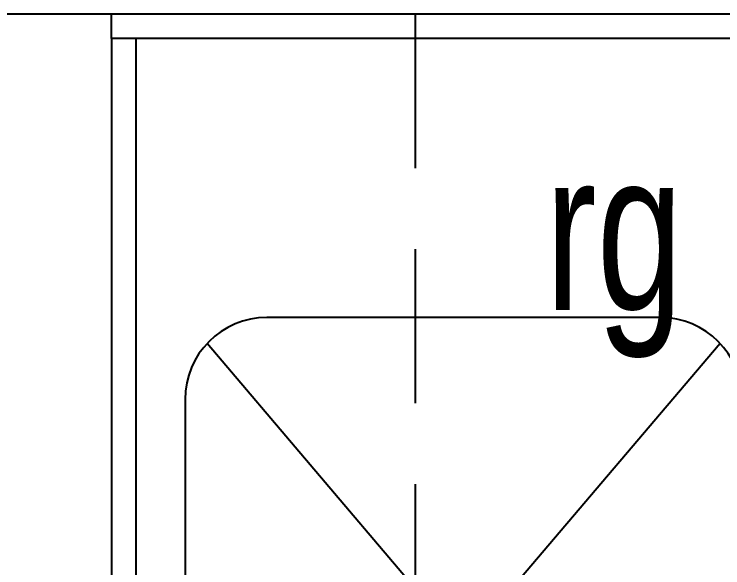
# Model space of a CAD drawing. Header units: millimetres. Extents: x 1573 to 2177, y 1587 to 1932.
# Drawn here: x 1905.338 to 1906.213, y 1919.836 to 1920.52 of the extents above; entities that cross this region are included whole.
import ezdxf

# ---------------------------------------------------------------- set-up
doc = ezdxf.new("R2010")
doc.units = ezdxf.units.MM
doc.header["$LTSCALE"] = 0.03
doc.linetypes.add('HIDDEN', pattern=[9.525, 6.35, -3.175])
doc.layers.add('-HIDRO', color=8, linetype='Continuous')
doc.layers.add('Prumadas_T', color=2, linetype='Continuous')
doc.styles.add('CELIO_COTA', font='technic_.ttf', dxfattribs={"width": 0.85})

msp = doc.modelspace()

# ---------------------------------------------------------------- linework, layer by layer
at = {"layer": '-HIDRO'}
for p, q in [((1906.35789, 1920.5203), (1905.05065, 1920.5203)), ((1905.45789, 1920.4903), (1905.45789, 1920.5203)), ((1905.45789, 1920.4903), (1905.45789, 1918.28305)), ((1906.32789, 1920.4903), (1905.45789, 1920.4903)), ((1905.48789, 1920.4903), (1905.48789, 1918.28305)), ((1906.13589, 1920.1453), (1905.64989, 1920.1453)), ((1906.20985, 1919.3674), (1905.57593, 1920.11319)), ((1906.20985, 1920.11319), (1905.57593, 1919.3674)), ((1905.54864, 1920.04405), (1905.54864, 1919.43655))]:
    msp.add_line(p, q, dxfattribs=at)
at = {"layer": '-HIDRO', "linetype": 'HIDDEN'}
msp.add_line((1905.83289, 1920.5203), (1905.83289, 1916.6503), dxfattribs=at)
at = {"layer": '-HIDRO'}
for centre, start, end in [((1905.64989, 1920.04405), 90, 180), ((1906.13589, 1920.04405), 0, 90)]:
    msp.add_arc(centre, 0.10125, start, end, dxfattribs=at)

# ---------------------------------------------------------------- texts
at = {"layer": 'Prumadas_T', "style": 'CELIO_COTA', "width": 0.85}
msp.add_text('rg', height=0.196552, rotation=0, dxfattribs=at).set_placement((1905.99362, 1920.1546))

doc.saveas('drawing.dxf')
